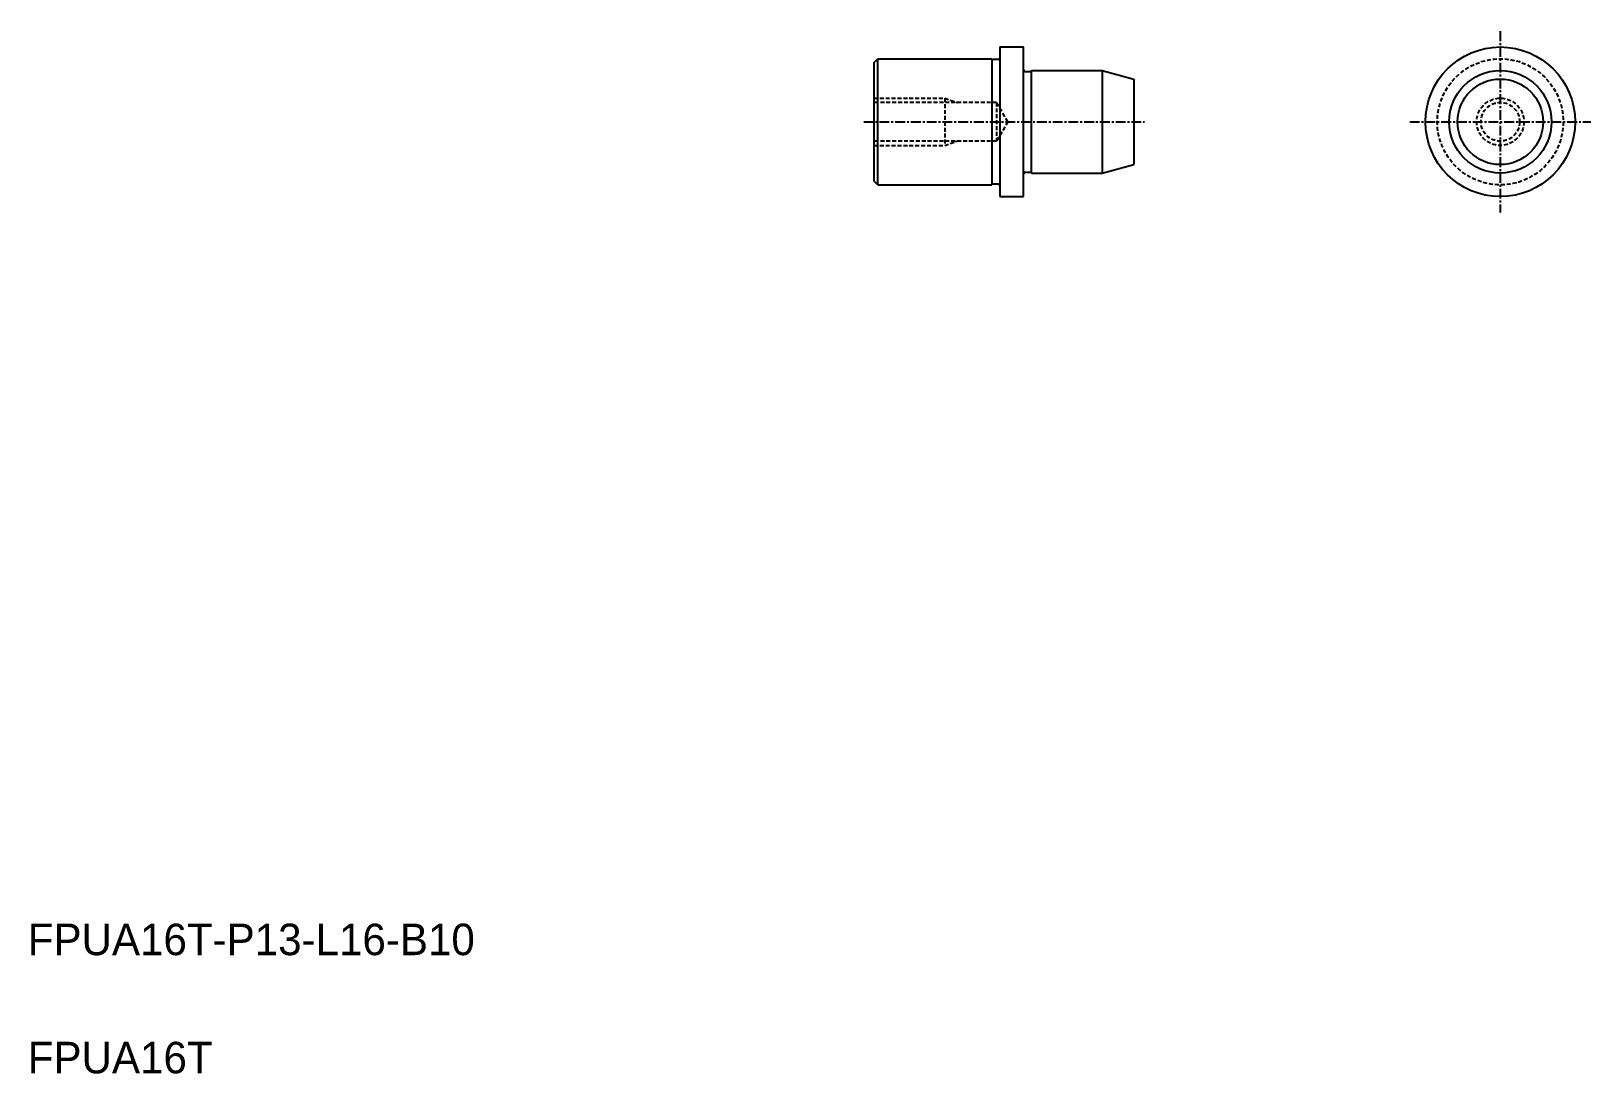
# Model space of a CAD drawing. Extents: x 10 to 209, y 10 to 142.
import ezdxf

# ---------------------------------------------------------------- set-up
doc = ezdxf.new("R2010")
doc.units = 0
doc.linetypes.add('CENTER', pattern=[2, 1.25, -0.25, 0.25, -0.25])
doc.linetypes.add('DASHED', pattern=[0.75, 0.5, -0.25])
doc.layers.get('0').update_dxf_attribs({"linetype": 'CONTINUOUS'})
doc.layers.add('CENTER', color=1, linetype='CENTER')
doc.styles.get("Standard").update_dxf_attribs({"font": 'txt', "height": 3.2})

msp = doc.modelspace()

# ---------------------------------------------------------------- linework, layer by layer
at = {"color": 7, "linetype": 'CONTINUOUS'}
for p, q in [((117.47, 138.28), (117.97, 138.78)), ((117.97, 122.78), (117.97, 138.78)), ((117.97, 138.78), (132.47, 138.78)), ((123.1, 138.78), (123.1, 138.78)), ((128.22, 138.78), (128.22, 138.78)), ((132.47, 138.78), (132.47, 122.78)), ((133.27, 138.68), (132.64, 138.68)), ((133.47, 140.28), (133.47, 121.28)), ((133.47, 140.28), (136.47, 140.28)), ((136.47, 121.28), (136.47, 140.28)), ((117.47, 138.28), (117.47, 123.28)), ((136.67, 137.18), (137.3, 137.18)), ((137.47, 137.28), (146.47, 137.28)), ((137.47, 124.28), (137.47, 137.28)), ((146.47, 137.28), (146.47, 124.28)), ((146.47, 137.28), (150.47, 136.21)), ((150.47, 136.21), (150.47, 125.35)), ((146.47, 124.28), (150.47, 125.35)), ((117.97, 122.78), (117.47, 123.28)), ((133.27, 122.88), (132.64, 122.88)), ((136.67, 124.38), (137.3, 124.38)), ((137.47, 124.28), (146.47, 124.28)), ((117.97, 122.78), (132.47, 122.78)), ((133.47, 121.28), (136.47, 121.28))]:
    msp.add_line(p, q, dxfattribs=at)
at = {"color": 3, "linetype": 'DASHED'}
for p, q in [((117.47, 133.78), (126.47, 133.78)), ((133.05, 133.24), (117.47, 133.24)), ((126.47, 133.78), (126.47, 127.78)), ((126.47, 133.78), (128.03, 133.24)), ((134.47, 130.78), (133.05, 133.24)), ((133.05, 133.24), (133.05, 128.32)), ((134.47, 130.78), (133.05, 128.32)), ((133.05, 128.32), (117.47, 128.32)), ((117.47, 127.78), (126.47, 127.78)), ((126.47, 127.78), (128.03, 128.32))]:
    msp.add_line(p, q, dxfattribs=at)
at = {"color": 7, "linetype": 'CONTINUOUS'}
for radius in [9.5, 6.5, 5.43]:
    msp.add_circle((197.03, 130.78), radius, dxfattribs=at)
at = {"color": 3, "linetype": 'DASHED'}
for radius in [8, 3, 2.46]:
    msp.add_circle((197.03, 130.78), radius, dxfattribs=at)
at = {"color": 7, "linetype": 'CONTINUOUS'}
for centre, start, end in [((132.64, 138.88), 210, 270), ((133.27, 138.88), 270, 0), ((136.67, 137.38), 180, 270), ((137.3, 137.38), 270, 330), ((132.64, 122.68), 90, 150), ((133.27, 122.68), 0, 90), ((136.67, 124.18), 90, 180), ((137.3, 124.18), 30, 90)]:
    msp.add_arc(centre, 0.2, start, end, dxfattribs=at)
at = {"layer": 'CENTER', "color": 1, "linetype": 'CENTER'}
for p, q in [((197.03, 142.28), (197.03, 119.28)), ((116.18, 130.78), (151.84, 130.78)), ((185.53, 130.78), (208.53, 130.78))]:
    msp.add_line(p, q, dxfattribs=at)

# ---------------------------------------------------------------- texts
at = {"color": 7, "linetype": 'CONTINUOUS'}
for s, p in [('FPUA16T-P13-L16-B10', (10, 25)), ('FPUA16T', (10, 10))]:
    msp.add_text(s, height=4, dxfattribs=at).set_placement(p)

doc.saveas('drawing.dxf')
